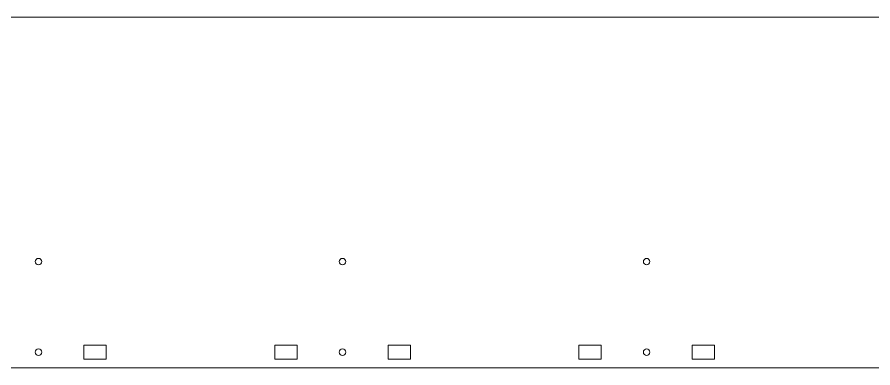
# Model space of a CAD drawing. Header units: millimetres. Extents: x 28 to 1172, y 29 to 868.
# Drawn here: x 646.1 to 948.2, y 29.5 to 153.4 of the extents above; entities that cross this region are included whole.
import ezdxf

# ---------------------------------------------------------------- set-up
doc = ezdxf.new("R2010")
doc.units = ezdxf.units.MM
doc.layers.add('New Right hand side', color=1, linetype='CONTINUOUS', lineweight=0, true_color=0xff0000)

msp = doc.modelspace()

# ---------------------------------------------------------------- linework, layer by layer
at = {"layer": 'New Right hand side', "color": 1, "true_color": 0xff0000}
msp.add_line((41.3, 29.5), (1166.7, 29.5), dxfattribs=at)
for points in [[(148.98, 153.39), (999.83, 153.39)], [(654.81, 67.03), (654.81, 67.03)], [(762.15, 67.03), (762.15, 67.03)], [(869.49, 67.03), (869.49, 67.03)], [(677.61, 37.52), (677.61, 32.56), (669.73, 32.56), (669.73, 37.52), (677.61, 37.52), (677.61, 37.52)], [(744.95, 37.52), (744.95, 32.56), (737.07, 32.56), (737.07, 37.52), (744.95, 37.52), (744.95, 37.52)], [(784.95, 37.52), (784.95, 32.56), (777.07, 32.56), (777.07, 37.52), (784.95, 37.52), (784.95, 37.52)], [(852.29, 37.52), (852.29, 32.56), (844.41, 32.56), (844.41, 37.52), (852.29, 37.52), (852.29, 37.52)], [(892.29, 37.52), (892.29, 32.56), (884.41, 32.56), (884.41, 37.52), (892.29, 37.52), (892.29, 37.52)], [(653.67, 33.9), (653.67, 33.9)], [(761.01, 33.9), (761.01, 33.9)], [(868.35, 33.9), (868.35, 33.9)], [(873.88, 29.5), (1166.7, 29.5)]]:
    msp.add_lwpolyline(points, dxfattribs=at)
for points in [[(652.53, 67.03), (652.53, 67.66), (653.04, 68.17), (653.67, 68.17)], [(653.67, 65.89), (653.04, 65.89), (652.53, 66.4), (652.53, 67.03)], [(653.67, 68.17), (654.3, 68.17), (654.81, 67.66), (654.81, 67.03)], [(654.81, 67.03), (654.81, 66.4), (654.3, 65.89), (653.67, 65.89)], [(759.87, 67.03), (759.87, 67.66), (760.38, 68.17), (761.01, 68.17)], [(761.01, 65.89), (760.38, 65.89), (759.87, 66.4), (759.87, 67.03)], [(761.01, 68.17), (761.64, 68.17), (762.15, 67.66), (762.15, 67.03)], [(762.15, 67.03), (762.15, 66.4), (761.64, 65.89), (761.01, 65.89)], [(867.21, 67.03), (867.21, 67.66), (867.72, 68.17), (868.35, 68.17)], [(868.35, 65.89), (867.72, 65.89), (867.21, 66.4), (867.21, 67.03)], [(868.35, 68.17), (868.98, 68.17), (869.49, 67.66), (869.49, 67.03)], [(869.49, 67.03), (869.49, 66.4), (868.98, 65.89), (868.35, 65.89)], [(652.53, 35.04), (652.53, 35.67), (653.04, 36.18), (653.67, 36.18)], [(653.67, 33.9), (653.04, 33.9), (652.53, 34.41), (652.53, 35.04)], [(653.67, 36.18), (654.3, 36.18), (654.81, 35.67), (654.81, 35.04)], [(654.81, 35.04), (654.81, 34.41), (654.3, 33.9), (653.67, 33.9)], [(759.87, 35.04), (759.87, 35.67), (760.38, 36.18), (761.01, 36.18)], [(761.01, 33.9), (760.38, 33.9), (759.87, 34.41), (759.87, 35.04)], [(761.01, 36.18), (761.64, 36.18), (762.15, 35.67), (762.15, 35.04)], [(762.15, 35.04), (762.15, 34.41), (761.64, 33.9), (761.01, 33.9)], [(867.21, 35.04), (867.21, 35.67), (867.72, 36.18), (868.35, 36.18)], [(868.35, 33.9), (867.72, 33.9), (867.21, 34.41), (867.21, 35.04)], [(868.35, 36.18), (868.98, 36.18), (869.49, 35.67), (869.49, 35.04)], [(869.49, 35.04), (869.49, 34.41), (868.98, 33.9), (868.35, 33.9)]]:
    msp.add_open_spline(points, degree=3, dxfattribs=at)

doc.saveas('drawing.dxf')
